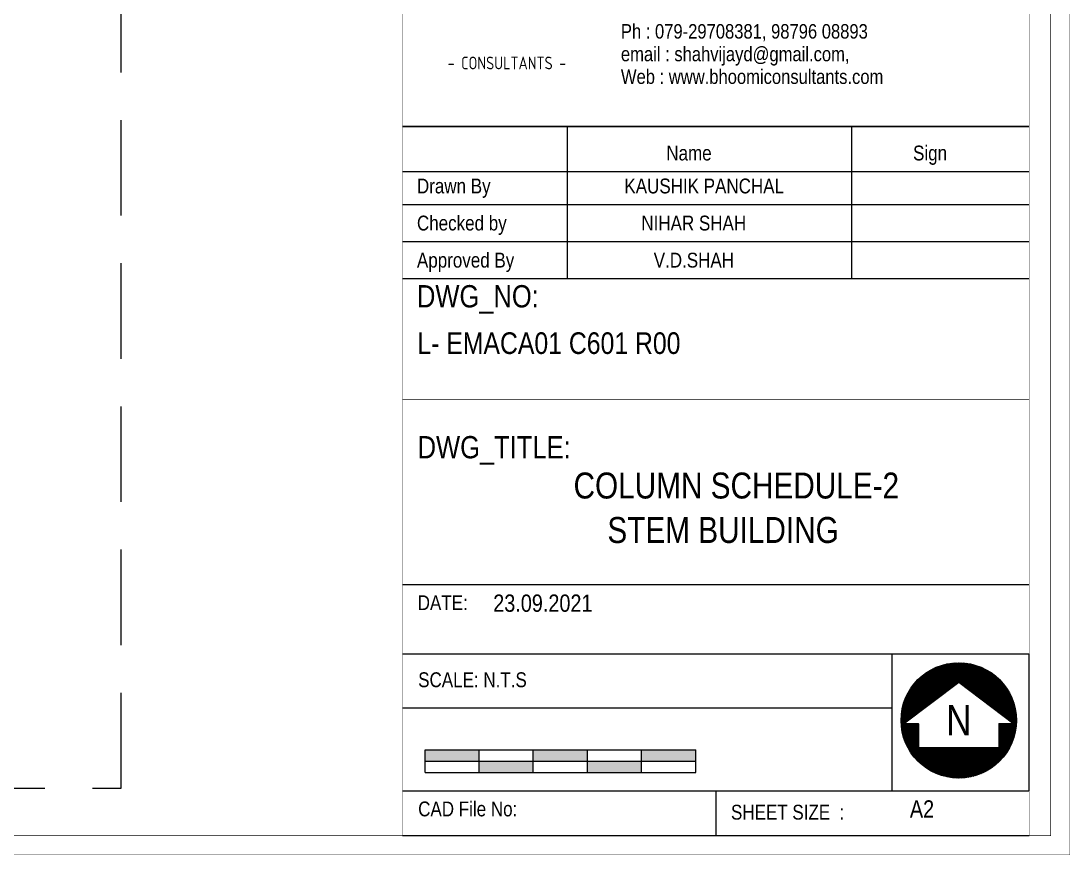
# Model space of a CAD drawing. Header units: millimetres. Extents: x 1112055 to 3390982, y -148532 to 766891.
# Drawn here: x 1961951 to 1972416, y 639060 to 647385 of the extents above; entities that cross this region are included whole.
import ezdxf
from ezdxf.enums import TextEntityAlignment as Align

# ---------------------------------------------------------------- set-up
doc = ezdxf.new("R2010")
doc.units = ezdxf.units.MM
doc.linetypes.add('Hidden', pattern=[9.525, 6.35, -3.175])
for name, color, linetype, lineweight in [('B P.C.C', 251, 'Continuous', 0), ('B TITLE BLOCK', 250, 'Continuous', 0), ('tb text', 7, 'Continuous', 13)]:
    doc.layers.add(name, color=color, linetype=linetype, lineweight=lineweight)
doc.layers.add('Layer 1', color=7, linetype='Continuous')
doc.styles.add('SWINC', font='swissc.ttf')

msp = doc.modelspace()

# ---------------------------------------------------------------- hatches: boundary and pattern name
at = {"layer": 'Layer 1', "lineweight": 5}
h = msp.add_hatch(dxfattribs=at)
h.set_pattern_fill('ANSI31', color=5, scale=2.878305, angle=360, style=0)
h.set_pattern_definition([(45, (1938392.948, 636644.523), (-6.4619794, 6.4619794), [])])
edge = h.paths.add_edge_path()
edge.add_arc((1971306.4, 640403.6), 575.7, 0, 360)
h.paths.add_polyline_path([(1971306.4, 640786.8), (1971856.3, 640370.6), (1971709.3, 640370.6), (1971709.3, 640129.6), (1970903.4, 640129.6), (1970903.4, 640370.6), (1970756.4, 640370.6)], flags=16)
at = {"layer": 'tb text'}
for points in [[(1965982.1, 640108.9), (1965982.1, 639995.7), (1966522, 639995.7), (1966522, 640108.9)], [(1967585.7, 639995.7), (1967601.9, 639995.7), (1967601.9, 640108.9), (1967585.7, 640108.9), (1967061.9, 640108.9), (1967061.9, 639995.7)], [(1968681.8, 639995.7), (1968681.8, 640108.9), (1968141.8, 640108.9), (1968141.8, 639995.7)], [(1967061.9, 639882.4), (1967061.9, 639995.7), (1966522, 639995.7), (1966522, 639882.4)], [(1967601.9, 639995.7), (1967601.9, 639882.4), (1968141.8, 639882.4), (1968141.8, 639995.7)]]:
    msp.add_hatch(color=256, dxfattribs=at).paths.add_polyline_path(points)

# ---------------------------------------------------------------- linework, layer by layer
at = {"layer": 'B P.C.C', "color": 250, "linetype": 'Hidden', "lineweight": 0, "ltscale": 150}
msp.add_lwpolyline([(1962952, 651220.8), (1942662.6, 651220.8), (1942662.6, 639727.1), (1962952, 639727.1)], close=True, dxfattribs=at)
at = {"layer": 'B TITLE BLOCK', "color": 250, "lineweight": 0}
for p, q in [((1972008.2, 646331.7), (1965757.7, 646331.7)), ((1965757.7, 646331.7), (1972008.2, 646331.7)), ((1965757.7, 646331.7), (1972008.2, 646331.7)), ((1967402.7, 644812.5), (1967402.7, 646331.7)), ((1970240.1, 644812.5), (1970240.1, 646331.7)), ((1965757.8, 645881.7), (1972008.3, 645881.7)), ((1965757.8, 645881.7), (1972008.3, 645881.7)), ((1965757.8, 645552.7), (1972008.3, 645552.7)), ((1965757.8, 645552.7), (1972008.3, 645552.7)), ((1965757.8, 645182.6), (1972008.3, 645182.6)), ((1965757.8, 645182.6), (1972008.3, 645182.6)), ((1965757.8, 645182.6), (1972008.3, 645182.6)), ((1972008.3, 644812.5), (1965757.6, 644812.5)), ((1972008.3, 644812.5), (1965757.8, 644812.5)), ((1972008.2, 641757.8), (1965757.8, 641757.8)), ((1965757.7, 641069), (1972008.2, 641069)), ((1970641.5, 639702.4), (1970641.5, 641069)), ((1972008.2, 639702.4), (1972008.2, 641069)), ((1970641.5, 640524.7), (1965758, 640525.2)), ((1965757.7, 639702.4), (1972008.2, 639702.4)), ((1968882.9, 639702.4), (1968882.9, 639253.3)), ((1972008.2, 639253.3), (1965757.7, 639253.3))]:
    msp.add_line(p, q, dxfattribs=at)
at = {"layer": 'B TITLE BLOCK', "color": 1, "const_width": 4.29}
msp.add_lwpolyline([(1910988.2, 686617.8), (1910988.2, 639062.2), (1972414, 639062.2), (1972414, 686617.8)], close=True, dxfattribs=at)
at = {"layer": 'B TITLE BLOCK', "color": 250, "lineweight": 0}
for points, const_width in [([(1911179.3, 686426.7), (1911179.3, 639253.3), (1972222.8, 639253.3), (1972222.8, 686426.7)], 4.29), ([(1965757.7, 639253.3), (1972008.2, 639253.3), (1972008.2, 686426.7), (1965757.7, 686426.7)], 5.21), ([(1972008.2, 639253.3), (1965757.7, 639253.3), (1965757.7, 651175.3), (1972008.2, 651175.3)], 5.21), ([(1965757.7, 643604.8), (1972008.2, 643604.8), (1972008.2, 639253.3), (1965757.7, 639253.3)], 5.21)]:
    msp.add_lwpolyline(points, close=True, dxfattribs=dict(at, const_width=const_width))
at = {"layer": 'Layer 1', "lineweight": 30}
msp.add_lwpolyline([(1971306.4, 640786.8), (1970756.4, 640370.6), (1970903.4, 640370.6), (1970903.4, 640129.6), (1971709.3, 640129.6), (1971709.3, 640370.6), (1971856.3, 640370.6)], close=True, dxfattribs=at)
at = {"layer": 'Layer 1'}
msp.add_circle((1971306.4, 640403.6), 575.7, dxfattribs=at)
at = {"layer": 'tb text'}
for points in [[(1965982.1, 640108.9), (1967585.7, 640108.9), (1968681.8, 640108.9)], [(1965982.1, 639882.4), (1965982.1, 640108.9)], [(1966522, 639882.4), (1966522, 640108.9)], [(1967061.9, 639882.4), (1967061.9, 640108.9)], [(1967601.9, 639882.4), (1967601.9, 640108.9)], [(1968141.8, 639882.4), (1968141.8, 640108.9)], [(1968681.8, 639882.4), (1968681.8, 640108.9)], [(1965982.1, 639995.7), (1967585.7, 639995.7), (1968681.8, 639995.7)], [(1965982.1, 639882.4), (1967585.7, 639882.4), (1968681.8, 639882.4)]]:
    msp.add_lwpolyline(points, dxfattribs=at)

# ---------------------------------------------------------------- texts
at = {"layer": 'B TITLE BLOCK', "color": 0, "style": 'SWINC'}
for s, p in [('Ph : 079-29708381, 98796 08893', (1967936, 647209.1)), ('email : shahvijayd@gmail.com,', (1967936, 646982.8)), ('Web : www.bhoomiconsultants.com', (1967936, 646756.6))]:
    msp.add_text(s, height=144.294, dxfattribs=at).set_placement(p)
at = {"layer": 'B TITLE BLOCK', "color": 251, "insert": (1966799, 647293.2), "char_height": 158.554, "attachment_point": 2, "style": 'SWINC'}
msp.add_mtext_dynamic_manual_height_columns('\\pxsm1,qj;{\\fBankGothic Lt BT|b0|i0|c0|p34;BHOOMI\\P\\ps*,q*;\\fGost|b0|i0|c0|p2;\\H0.8x;- CONSULTANTS -\\C1; }', width=414587.544, gutter_width=0, heights=[58316.5], dxfattribs=at)
at = {"layer": 'tb text', "style": 'SWINC'}
for s, height, p in [('Name', 148.04, (1968389, 645992.7)), ('Sign', 148.04, (1970850.4, 645992.7)), ('Drawn By', 148.04, (1965901.2, 645663.8)), ('KAUSHIK PANCHAL', 148.038, (1967970.8, 645663.8)), ('Checked by', 148.04, (1965901.2, 645293.7)), ('NIHAR SHAH', 148.04, (1968139.8, 645293.7)), ('Approved By', 148.038, (1965901.2, 644923.6)), ('V.D.SHAH', 148.04, (1968263.4, 644923.6)), ('L- EMACA01 C601 R00', 215.889, (1965905.2, 644061.2)), ('COLUMN SCHEDULE-2', 259.067, (1967463.5, 642618.6)), ('STEM BUILDING', 259.067, (1967801, 642174.7)), ('23.09.2021', 172.7, (1966662.2, 641487.7))]:
    msp.add_text(s, height=height, dxfattribs=at).set_placement(p)
at = {"layer": 'tb text', "color": 7, "style": 'SWINC'}
for s, height, p in [('DATE: ', 148.03, (1965908.9, 641504.5)), ('SCALE: N.T.S', 148.027, (1965913.7, 640735.5)), ('CAD File No:', 148.027, (1965913.5, 639446.2)), ('SHEET SIZE  : ', 148.027, (1969034, 639413.6))]:
    msp.add_text(s, height=height, dxfattribs=at).set_placement(p)
msp.add_text('N', height=305.3, dxfattribs=at).set_placement((1971306.7, 640406.3), align=Align.MIDDLE_CENTER)
at = {"layer": 'tb text', "insert": (1970818.7, 639606.3), "char_height": 172.7, "width": 6571.911, "attachment_point": 1, "style": 'SWINC'}
msp.add_mtext('A2', dxfattribs=at)
at = {"layer": 'tb text', "color": 7, "style": 'SWINC'}
for tag, p, s, height in [('DWG_NO:', (1965901.7, 644526.1), 'XXX-XXXX-XXX-XXX', 222.057), ('DWG_TITLE:', (1965908.3, 643019.5), '', 222.1)]:
    msp.add_attdef(tag, p, s, height=height, dxfattribs=at)

doc.saveas('drawing.dxf')
